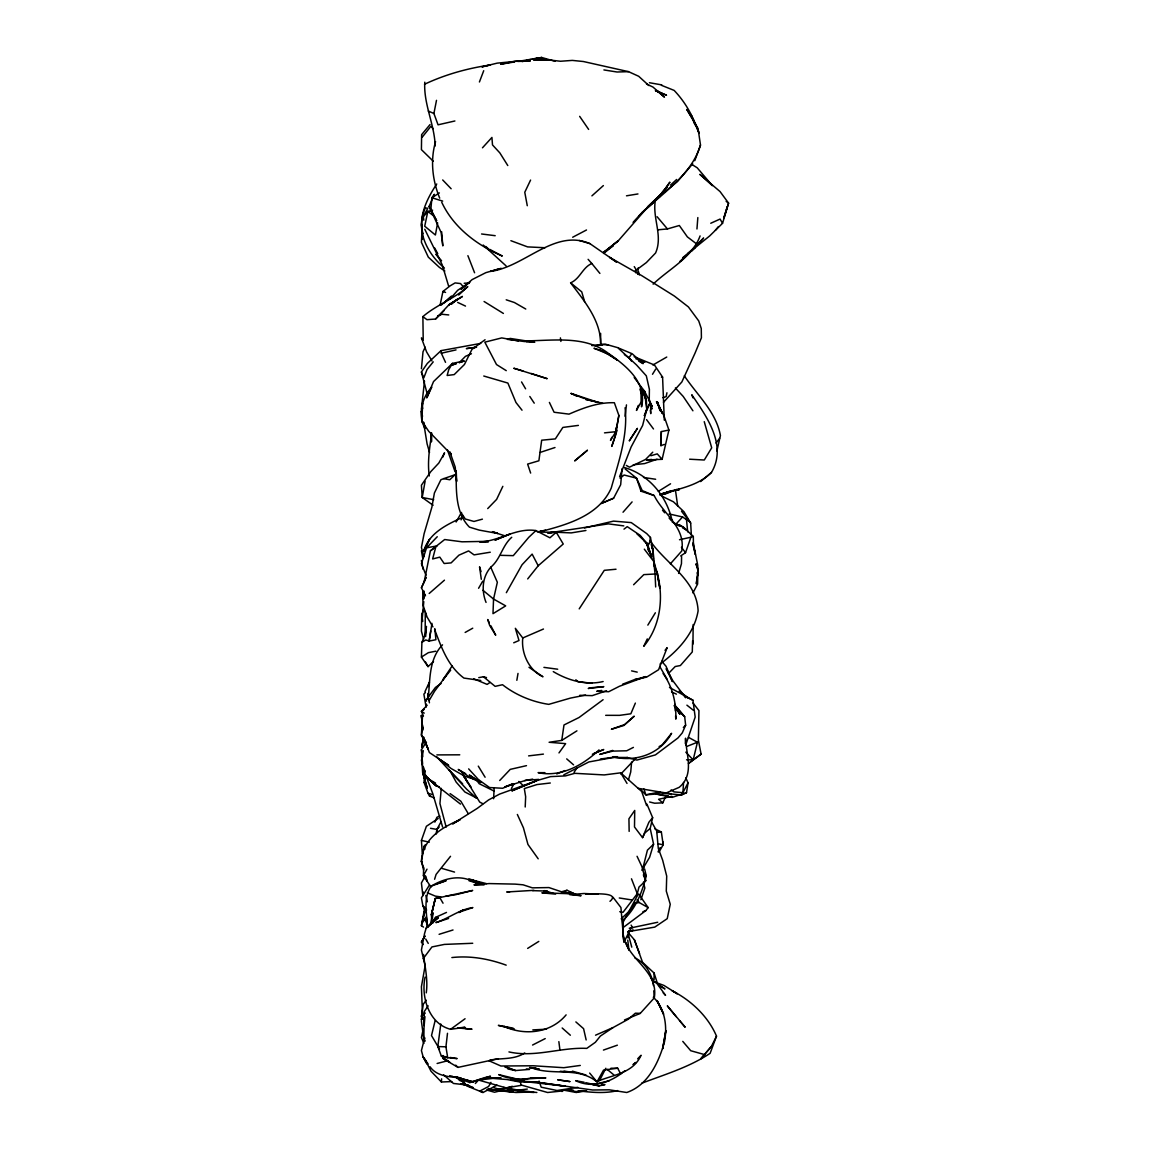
<?xml version="1.0" encoding="UTF-8"?>
<svg xmlns="http://www.w3.org/2000/svg" width="1150" height="1150" viewBox="0 0 1150 1150"><rect width="100%" height="100%" fill="white"/><g stroke="black" fill="none" stroke-linecap="round" stroke-linejoin="round"><path stroke-width="1.5" d="M458.692 295.033L467.791 286.566C454.394 298.77 436.641 304.75 422.884 316.609L423.214 340.256L421.418 337.899L426.592 351.914L431.926 360.913M430.79 441.557L430.804 433.004M693.177 624.536L692.933 644.158M428.246 698.05C430.158 679.837 428.763 658.979 442.52 644.834M642.261 962.076L654.106 973.044L654.077 979.915L651.029 978.061M431.423 441.658L431.451 436.713L431.494 441.485M428.231 698.424L428.274 693.234L427.857 698.567M649.232 401.422L649.391 389.332L646.314 375.834L636.496 364.938L617.723 347.659L605.202 344.109L594.636 345.503M657.383 402.054L660.057 410.564L657.383 402.054L662.242 413.296L656.477 401.652L663.909 415.682L668.912 430.043L661.336 431.595L660.919 445.668L664.369 444.403M681.591 556.471L681.461 563.744L678.601 573.404M424.005 608.537L421.719 614.387L421.418 631.091L423.574 639.184M421.576 755.679L422.625 772.053L427.297 788.383L422.625 772.053L424.954 780.217M426.262 992.867C428.102 979.757 424.968 967.064 423.502 954.457M696.124 564.176L697.892 568.905L697.604 584.042L692.933 592.911M425.845 616.803L425.931 613.309M692.602 640.651L692.286 651.935L680.369 665.548L675.208 666.526L668.394 673.569M660.919 445.668L661.336 431.595M433.507 661.523L428.059 666.641L421.418 657.081L421.906 642.304L425.213 634.814L426.406 626.391L425.644 636.568M431.006 887.067L423.401 875.711L423.66 868.164M424.465 780.721L424.868 770.356M655.385 200.129C652.136 218.054 663.219 235.736 655.572 253L646.372 262.559L635.102 270.94M526.269 340.846C553.524 340.644 585.034 335.412 608.206 353.223C625.859 365.585 647.306 382.289 641.556 406.812L641.355 390.339L641.398 401.479L636.453 410.421L638.308 405.389M440.795 1024.017L437.819 1046.557L441.341 1056.045L449.823 1062.356L443.354 1058.762L442.247 1055.858M525.205 806.998L525.651 796.734L524.314 788.555L536.992 784.559L550.304 783.006M685.328 743.633L685.558 738.199C686.148 754.903 694.672 774.424 679.219 787.319L666.123 792.997L637.747 788.253M493.623 798.732L494.169 787.764M635.835 272.823L636.022 269.474L634.254 266.627M422.496 716.119L421.418 734.678L428.102 749.024L423.775 737.854L429.381 752.56L448.716 765.368L440.622 759.963M430.057 124.545L421.633 134.636L421.418 149.644L433.234 161.187M431.322 436.238L431.537 432.831L430.991 441.528L431.322 436.238C429.353 449.276 427.426 462.875 429.266 475.971M425.256 611.541L425.184 636.381M424.077 591.114L423.545 599.179L424.781 594.449M683.56 782.46L682.884 792.709L681.605 794.995L656.808 792.58L645.854 794.837L639.86 788.699M451.806 1081.589L441.399 1081.992L441.614 1078.844M637.776 274.376L638.221 267.878M424.882 876.76L421.418 882.956L422.855 895.577L423.099 892.414M421.418 368.733L423.013 351.771L425.184 347.214M421.418 409.17L424.494 381.038M696.957 228.979L697.834 217.566M441.255 788.339L439.933 803.562L446.157 827.066M424.939 1016.629L424.177 1025.541L423.631 1017.506M622.092 468.668L620.669 484.725L613.611 498.209L601.306 503.556M432.457 917.959L432.918 912.697L430.445 924.356M430.819 209.832L429.137 206.368L436.684 220.728L430.819 209.832L431.897 197.757L434.341 194.307L429.137 206.368L441.14 232.516L442.808 245.884L441.643 231.739M423.789 601.622L421.993 621.618M422.28 1011.123L421.418 1020.223L422.496 1012.115M477.293 884.091C462.717 873.784 445.783 877.464 431.207 886.133C422.798 898.021 427.067 913.675 427.397 927.259M431.969 623.329L429.166 641.067L425.744 639.946L421.906 642.304M422.855 895.577L423.229 892.184M425.083 977.069C420.828 996.935 428.907 1023.845 450.599 1029.293L465.046 1027.324L457.657 1027.942L472.018 1029.207L465.146 1028.503M450.124 1057.454L457.139 1058.589L447.695 1057.741L445.941 1046.816L447.494 1033.304M697.144 577.056L696.354 583.769L697.921 570.342L696.038 563.96M697.533 573.692L697.921 570.342M435.189 146.007C434.484 124.171 423.502 104.147 424.781 82.196M486.048 602.413C481.347 590.712 482.209 576.941 490.748 567.223C500.667 559.001 502.191 545.574 511.736 537.28M625.039 416.257L626.462 404.886M422.683 233.651C418.399 215.855 427.139 198.476 436.756 183.986M530.639 473.067L527.62 464.097L538.876 460.776L541.679 440.206L555.349 438.897L562.853 427.426L578.393 425.399M422.539 727.49L421.418 735.526L426.449 742.627M423.617 736.92L421.921 747.356L423.071 739.321M558.986 752.919L565.642 743.648L549.111 742.268L561.761 740.399L563.989 724.974L579.011 717.528L603.103 699.703M424.81 907.278L421.418 925.707L423.502 927.101M430.732 630.976L429.166 641.067L435.922 639.716L434.815 628.576M421.921 747.356L423.071 739.881M681.605 794.995L686.507 792.695L688.059 782.805L685.788 777.917M436.137 834.081L436.885 829.423L441.126 821.646M627.929 937.839L628.418 934.677L631.767 947.154M584.444 527.951L613.525 521.122L631.264 522.603L646.702 533.586L650.44 537.424L649.376 543.849L646.429 542.973M516.839 680.297L518.018 673.426M549.398 402.414L554.084 412.246L569.02 414.129C583.366 407.891 598.46 402.184 614.359 402.744L618.872 415.394L615.351 435.922L611.771 446.401L617.104 430.244M423.689 870.061L421.418 861.566L424.091 846.299L425.5 844.56M425.098 481.304L422.223 497.49L433.09 505.253M424.393 878.658L424.968 875.495M437.632 222.827L435.404 235.002L424.724 226.219L427.814 211.428L432.616 210.119M423.257 1028.977L421.418 1037.587L423.948 1043.409M435.562 141.623C430.114 160.31 432.443 180.306 439.702 198.159M611.944 437.216L610.492 440.407L615.854 431.71L618.872 415.394M434.096 797.856L429.511 796.059L428.001 793.27L424.034 782.417L425.04 777.227M454.897 120.98L438.049 124.818L433.909 113.491L436.497 100.337M423.315 750.691L421.418 760.38L424.882 775.344L436.094 785.752L439.214 786.873M425.486 595.815L421.418 587.794L424.091 582.303L430.402 550.836L444.662 539.537L462.041 541.808L487.945 541.334M440.191 304.664L442.923 291.496L450.182 285.804L455.113 282.914L460.546 283.561L463.507 286.982M666.942 392.768L666.137 396.649L662.889 397.684M424.997 966.46L421.418 986.671L422.395 1012.086M421.418 925.707L424.939 909.808L422.567 922.487L426.291 916.852L427.584 926.986M651.662 459.439L646.415 460L662.127 459.324L668.912 430.043M641.988 870.104L649.621 857.268L653.574 844.201L650.21 828.431L652.654 817.679L646.918 804.08M457.973 894.182L472.679 890.445L435.275 898.538L431.394 914.811L431.868 921.538M692.99 702.995L698.941 710.585L698.366 740.097L701.098 754.127L688.433 763.571L693.177 759.877L697.432 742.239L688.404 737.308M435.131 1020.625L431.509 1035.575L439.516 1049.145M643.195 866.942L647.421 850.166L653.574 844.201M637.991 382.792L644.359 390.885L650.282 402.442L646.774 409.141L642.62 425.486L631.12 446.991L619.577 476.747M619.764 911.691L623.07 912.252L637.287 893.694L638.997 887.053L645.754 880.742L641.844 866.482L637.057 856.29M423.789 868.034L421.418 861.523C422.266 839.155 441.701 827.439 460.086 819.734L452.597 823.917L477.279 808.364L488.621 799.911L499.618 794.089L536.619 780.735L511.808 790.884L536.662 780.663L550.519 776.624L565.455 775.905L574.799 773.318L604.181 774.928L620.712 772.829L641.686 791.488L646.616 805.589M682.683 257.715L709.679 235.937L722.545 223.301L728.582 203.147L720.058 191.576L699.89 174.354L712.353 185.667L697.202 167.785L691.711 164.349M716.881 450.944L720.432 435.562C716.148 411.829 697.173 395.111 684.308 375.791M628.489 779.786L630.717 771.995L631.609 762.119M456.133 521.999L461.509 512.397M426.147 928.136L438.207 917.772L426.147 928.136L424.566 933.512L421.418 950.015L425.026 965.339M435.275 898.538L431.394 914.811L435.275 898.538L439.875 897.762L443.037 903.21M428.088 686.622L429.424 682.166L424.954 691.624M444.418 268.065C427.067 253.561 415.092 230.23 425.313 207.934L427.829 208.251L422.783 217.451L427.814 211.428L434.341 216.387M727.202 206.756L723.911 217.752L728.582 203.147L726.153 201.336M644.604 868.926L646.271 875.998C642.102 891.796 636.166 908.141 623.832 919.454M434.599 879.261L436.08 874.431L450.527 856.304M437.259 536.734L426.549 547.803L421.418 563.687L426.032 575.288M461.078 519.901L462.501 515.689M640.881 899.746L644.848 888.087L643.468 882.036M680.685 555.939L685.544 552.69L690.891 537.223L693.321 536.475L693.436 545.028L695.362 554.458L692.774 544.008M422.596 1012.776L421.418 1016.14L422.467 1019.288M422.28 853.501L421.418 840.406L426.391 826.289L438.193 818.498M685.745 744.941L695.175 717.068L692.933 700.192L669.487 687.456M695.793 125.753L692.76 118.206L699.171 133.414L695.161 123.079L686.809 109.466L698.05 128.498L700.494 145.044C690.216 179.17 655.327 196.607 633.089 222.381M694.773 160.713L700.494 145.044M653.128 284.151C669.084 268.841 692.171 257.586 700.077 235.923M653.315 981.496L663.981 985.449L677.249 993.787L672.089 990.739C691.078 1000.299 708.256 1016.586 716.508 1036.15L710.111 1053.314C689.281 1067.2 664.93 1074.445 641.686 1083.242M644.331 415.581L646.774 409.141L646.386 400.531L644.359 390.885L646.774 409.141M479.421 81.981L483.719 70.711M424.666 428.016L421.935 421.604L421.418 411.298L422.711 408.034M629.151 831.378L628.935 818.786L634.728 810.434L634.498 826.979L642.562 837.66L648.887 822.25L652.654 817.679M424.091 582.303L426.075 577.473M442.692 457.283L444.547 452.841L438.811 463.062L430.747 471.673L421.418 485.214L422.223 497.49L433.665 499.675M635.361 703.096L630.847 713.791L619.534 715.357L605.691 715.329M434.844 822.135L436.928 817.247L439.803 816.126M660.603 494.342C678.141 488.793 698.136 486.019 711.476 472.434C727.361 445.553 706.891 416.861 691.783 394.752L692.947 397.814M421.418 587.794L426.075 577.199M674.762 704.979L684.681 716.766L685.644 725.219L682.266 732.909L677.982 737.941L655.457 754.889L636.899 760.078L626.966 757.491M644.446 415.552L650.282 402.442M642.404 870.435L643.871 867.172M615.581 429.252L617.033 426.061M649.621 801.981L654.623 803.217L662.774 802.858L665.447 797.022M530.581 180.076L524.774 192.266L527.275 205.721M502.838 486.335L496.628 499.387L487.715 508.588M647.277 638.911L643.756 646.3C660.689 625.959 664.01 597.023 656.952 572.096L659.841 588.153L656.952 572.096M642.562 837.66L644.891 832.931L650.21 828.431M658.044 851.848L660.158 847.564M637.948 894.671L622.84 922.674M625.011 940.139L631.192 927.662M711.361 1046.514L700.81 1058.791L711.361 1046.514L716.508 1036.15M423.861 550.505L429.539 539.336L423.631 551.482C428.533 533.643 445.654 525.148 461.136 518.018M634.857 902.175L631.264 909.247L621.201 918.821M536.159 1068.307L529.575 1067.531L539.264 1069.155L531.084 1067.602C552.561 1076.285 577.702 1066.05 596.994 1081.877L599.596 1080.468L605.834 1068.264M688.059 782.805L682.884 792.709L674.001 791.89L671.14 789.906M432.573 923.321L435.764 917.283L446.488 912.424M423.401 875.711L426.995 869.156M585.594 894.125C588.57 894.211 621.805 891.423 609.974 901.312M511.376 788.469L513.964 783.883M423.2 944.581L421.418 942.066L424.896 935.942M490.949 1082.366L488.606 1086.477L479.809 1091.091L483 1092.5L497.016 1085.169M659.022 852.092L663.176 844.776L662.975 841.857M478.587 588.268L482.727 581.181M429.065 700.637L434.542 691.294L446.43 675.309M506.345 592.681L522.057 564.751L532.134 554.099L538.2 565.757L527.692 578.924M459.497 362.595L464.269 361.014L452.496 363.357L448.759 369.596L447.134 375.489L454.221 374.584L464.442 364.493L471.946 349.399L485.056 339.739M421.418 942.066L424.939 936.229M647.838 625.126L655.356 612.792M652.496 374.282L655.716 369.078M422.596 763.873L421.418 749.757L425.874 742.771M574.037 772.369L576.898 767.999M428.102 1005.819L424.307 1011.526L423.775 1041.526L424.709 1037.746L421.418 1050.582L423.157 1056.951L426.866 1063.908M452.108 666.008L442.707 680.096L450.671 670.177M422.884 316.609L426.966 319.686L435.577 319.024L448.96 304.779L458.232 298.669L451.576 304.132M629.539 356.931L631.321 354.286M427.699 395.758L421.418 371.996L427.297 363.457L441.039 350.635L480.757 343.39M579.212 608.853L604.296 570.328L616.012 569.236M429.453 885.04L421.418 897.805L422.869 905.697L425.96 912.784M716.048 443.095L719.613 438.236M426.521 701.155L425.845 700.379L435.448 687.441L441.025 683.56M423.214 958.64L431.94 946.939L444.403 944.409L472.722 943.273M426.305 1000.184L423.301 1004.18L421.418 1016.542L425.241 1013.064M623.746 927.101L645.797 910.628L648.154 907.623L638.652 893.981M665.045 650.339L667.144 647.666L658.576 669.731L646.645 677.106L634.915 679.722M692.702 163.803L677.436 181.556L664.729 191.763M422.179 137.195L430.905 126.313L433.033 128.656M663.492 402.342L681.849 381.973L695.046 353.122L701.414 337.798L701.27 328.526L698.726 320.936L688.419 306.949L674.389 296.067L641.801 275.669L609.644 257.37L616.544 262.071L589.878 243.613L579.284 240.479M433.234 361.862L427.024 369.567L423.789 377.919L421.418 371.996M715.429 230.244L718.419 226.579M427.843 926.871L435.764 917.283M635.893 758.166L620.856 774.022M449.966 299.158L457.628 290.346L469.861 282.138L461.092 289.268L472.147 279.594L485.875 272.651L499.445 268.784M623.027 512.224L632.098 501.903M657.398 197.771L655.141 200.316L664.053 191.374L647.45 206.842M661.897 192.711L667.417 186.53L659.956 196.262L645.438 209.717L618.413 240.623L604.325 252.526M622.854 930.824C623.746 958.913 659.108 968.803 654.293 997.884L640.262 1013.38L624.493 1019.978M482.482 147.804L491.927 137.439L492.502 144.929L499.848 152.907L507.783 165.542M475.367 1083.501L478.817 1079.749M676.703 523.322L682.554 516.968L689.54 521.626M427.182 705.194L421.418 711.347L423.444 716.062M643.023 211.614L638.509 216.373L645.15 209.444M499.704 780.505L510.269 769.364L526.484 765.656M637.646 1058.848L641.053 1055.269C633.449 1072.533 615.063 1074.517 599.596 1080.468M425.385 692.53L423.876 694.097L425.974 706.546M444.461 580.161L429.166 593.486M437.014 832.729L436.885 829.423L439.171 827.08M652.769 452.18L645.567 459.468L629.452 467.173L626.333 465.434M459.468 362.394L465.491 356.327L471.428 353.74M633.607 584.746L643.813 574.626L655.069 574.008L655.673 586.96M435.577 319.024L443.886 310.831M691.524 251.232L703.628 237.993L680.009 261.539L695.333 247.279L687.743 253.546M683.344 727.476L685.644 725.219M652.064 203.449L663.694 192.064L656.075 199.266L661.02 194.968M455.975 473.814L449.765 479.766L443.699 478.644L440.896 479.751L434.398 493.019L431.897 507.121L424.106 533.715L421.418 547.414L423.818 556.773M670.393 563.831L681.734 551.023C685.889 527.347 663.521 514.352 654.163 495.549L642.203 490.576L636.539 478.17L625.154 468.956M585.925 530.495L571.219 532.896L556.255 532.263L549.93 537.798L535.914 530.567L528.741 537.366L513.288 555.651L500.379 555.321M444.432 302.766L451.548 296.139L441.025 305.268M641.714 212.966L649.477 205.836M670.45 185.15L676.631 179.486M452.496 363.357L433.536 381.57L426.722 397.914L431.768 387.147C422.97 396.434 419.808 409.026 422.007 421.475L428.806 431.408L451.303 454.537L449.909 451.979L455.199 467.073L456.651 481.419L456.219 470.767C456.219 489.785 455.113 512.699 469.444 527.146L479.205 530.107L497.706 533.471L492.703 531.645M591.919 195.859L603.376 185.581M566.116 1014.875C550.85 1033.203 524.874 1035.92 503.916 1026.404L514.481 1029.336L498.367 1025.383L513.13 1028.143M598.992 749.915C583.107 765.224 560.711 777.558 538.085 772.642L544.899 772.671M700.609 481.577L711.476 472.434M660.043 664.082C677.982 650.857 694.154 633.679 698.107 610.88C696.727 580.017 666.181 564.118 650.21 540.917M425.845 700.379L428.548 698.151L429.439 702.822M465.06 1018.742L450.599 1029.293M633.42 1064.426L635.849 1062.442L633.089 1064.541M562.019 1091.523L564.233 1089.726M620.094 478.213L624.091 475.022L636.539 478.17L641.01 491.208L654.163 495.549M538.2 565.757L563.241 544.008L556.255 532.263L541.147 532.119M623.99 529.144L627.239 526.643L640.148 535.339L647.694 544.453L651.504 556.916L646.171 542.599L636.712 533.614M624.795 1070.808C611.067 1082.251 592.926 1088.863 575.661 1080.698L584.114 1082.236M686.55 759.791L693.177 759.877L701.098 754.127M430.402 550.836L435.807 546.926L432.63 558.957L439.789 557.132L444.144 563.514L451.116 562.896L458.922 555.177L468.596 550.922L474.073 554.875L490.274 552.216M608.436 344.942L600.645 344.411C601.048 320.663 584.286 300.984 570.616 282.842C580.074 278.817 582.59 267.332 591.833 263.537L599.898 273.412M424.249 709.32L421.418 711.347L424.221 713.129M564.276 892.184L566.993 890.258L576.251 894.686L571.32 893.737M489.929 682.482L487.14 684.408L473.685 678.759M640.262 1013.38L635.404 1013.193L628.346 1019.188L612.979 1027.611L600.386 1036.049L595.355 1042.288L586.788 1048.383C560.51 1047.161 535.124 1057.799 508.947 1051.919M666.756 357.046L652.913 364.996M439.357 192.927L431.897 197.757L442.692 201.106M607.329 249.536L618.413 240.623L603.98 252.008M421.418 657.081L428.375 652.654L435.85 651.188M561.761 740.399L576.926 730.854M527.649 948.405L538.804 941.404M658.332 491.381L670.551 483.791M458.965 912.583L463.364 909.909L459.353 912.108L472.866 907.566C459.238 909.492 448.701 918.491 435.908 922.587L448.586 918.462M465.146 632.442L472.751 628.188M659.122 746.594L662.17 744.913L671.6 733.298C660.028 754.069 636.065 762.191 613.539 757.002M603.606 253.446L613.151 245.769L603.764 251.922M641.01 491.208L642.203 490.576M572.671 237.245L586.5 229.986M633.406 747.385L626.721 750.777L612.763 751.122L599.783 754.371L612.706 750.418M532.565 1045.034L545.215 1038.594M563.831 774.812L588.886 761.947L617.521 756.7L613.094 756.714M595.556 1035.187L612.979 1027.611M528.986 667.288L542.973 676.775C528.856 670.263 521.065 653.099 522.761 637.977L543.476 629.021M424.537 84.252C445.237 74.506 467.777 68.224 490.432 64.975L481.922 66.873L497.131 63.149L522.316 60.706L541.736 57.5L555.004 61.281M669.674 491.424L662.961 494.399L669.357 491.496L662.4 493.58M710.758 223.258L720.072 219.061L722.545 223.301M513.719 642.793L518.995 640.521L515.344 628.303L522.761 637.977M602.154 503.024L613.611 498.209M660.071 495.334L669.257 491.452M592.365 754.227L603.736 749.512L593.975 753.451M556.729 773.936L564.966 770.586M665.908 493.767L676.947 489.325M524.759 1052.969C514.05 1059.969 501.788 1057.799 489.9 1060.142M686.723 746.479L697.432 742.239M437.661 315.963L442.017 314.266L448.73 314.942M642.879 911.763L645.797 910.628M622.581 684.221L635.26 679.334M662.961 494.399L673.038 490.604L660.316 494.342M431.207 886.133L446.099 880.727L437.115 883.674M603.434 1050.079L617.363 1045.178M657.096 459.224L644.676 463.565L633.247 464.787M456.076 363.644L451.562 365.226L456.334 363.644M459.08 362.595L463.594 361.028M443.699 478.644L456.047 474.389M606.51 690.791L592.192 695.649L579.787 695.304M540.026 452.453L554.99 447.522M454.207 1076.774L469.775 1082.553L482.77 1078.269M643.899 788.914L645.854 794.837L656.046 794.032L672.161 797.367L686.507 792.695M617.607 1090.588C604.828 1093.736 591.172 1092.399 578.191 1090.804M439.099 934.318L453.028 929.976M540.284 531.645C567.223 524.659 598.934 515.746 611.254 488.046C618.527 461.984 628.188 435.232 625.082 407.747M584.646 1090.976L576.294 1092.5L562.609 1089.941M501.141 268.295L490.561 271.4C524.759 266.973 554.501 228.39 589.878 243.613M650.857 455.731L657.254 453.876L662.127 459.324M657.829 229.827L667.446 228.936L679.334 225.501L687.384 236.914L697.001 244.202M492.904 1087.483L500.782 1089.611L512.354 1086.304M566.993 890.258L561.444 891.825L568.028 893.09M634.8 679.65L645.739 676.617L619.419 686.291L608.681 691.725L596.764 691.279L601.694 690.446M482.411 519.153L473.973 521.453L465.304 519.009L461.179 512.742M629.28 928.237L657.714 922.257M522.244 61.611L530.553 59.469M437.115 1063.477L448.026 1060.659M498.424 1058.69L458.002 1067.387L443.354 1058.762L442.98 1055.513M429.511 796.059L430.646 795.771M484.394 1077.737L500.739 1077.823L484.394 1077.737L490.489 1076.242L469.775 1082.553M501.371 1090.588L494.529 1092.241L486.565 1089.999M660.574 494.644L665.088 493.58L660.014 494.313M609.184 1080.842L592.667 1084.737L599.179 1085.873L604.972 1084.622L601.522 1084.407M628.547 931.327L633.377 930.221L628.274 931.356M441.039 350.635L441.327 353.208L456.033 349.902M500.782 1089.611L502.78 1089.165L496.857 1088.964M679.521 539.738L690.891 537.223M533.643 59.211L541.736 57.5L532.22 59.038M532.723 779.111L524.702 780.591M633.938 903.613L639.141 902.52L648.154 907.623M537.337 531.918L545.503 530.222M540.371 531.3L543.548 530.639M585.551 695.074L570.429 698.107L548.751 704.361C532.119 701.831 515.775 695.089 502.521 684.724L495.132 686.363L483.46 676.775L478.774 677.637M548.392 532.953L608.393 523.868L623.789 525.895M530.912 1078.068L545.862 1077.924C529.733 1078.053 514.165 1081.762 498.712 1074.617L520.49 1079.893L532.781 1077.708M426.549 547.803L437.129 545.934M628.446 931.572L654.753 927.116L667.23 918.663L670.249 904.259L666.281 891.077L666.712 876.113L662.659 860.214L658.303 848.413L656.707 830.932L652.122 822.94M521.122 1085.356L506.115 1087.886L478.271 1080.008M577.774 1087.339L557.017 1090.502L541.19 1087.196L539.062 1081.072M514.294 61.999L500.638 64.228L514.984 61.295L530.236 61.036L517.701 61.439M626.491 195.816L637.962 193.947M547.587 533.054L552.388 532.277M553.279 671.614C568.057 680.398 586.04 685.673 603.132 681.533M445.912 896.181L456.349 894.599M476.373 347.199L466.354 348.608L476.546 347.271M580.276 1065.446L563.802 1067.703L533.384 1065.777L500.897 1066.007L488.764 1060.659M600.329 759.029L612.303 757.419L627.684 757.505M620.712 1073.928L617.679 1068.221L603.577 1070.061L596.994 1081.877L589.648 1073.065M527.289 1089.064L518.463 1090.128L503.556 1087.469M528.612 755.881L543.418 754.113M479.507 1079.965L492.89 1078.398L507.136 1079.548L519.053 1081.834L535.512 1082.006L592.595 1089.999L609.241 1089.826L626.764 1092.5C648.298 1085.054 658.763 1062.255 664.513 1041.771C667.402 1026.461 665.088 1008.306 653.286 997.237M671.844 490.734L678.773 490.001L678.529 488.692M427.34 892.759L435.332 896.123L440.766 896.899M561.545 1091.048L547.587 1092.5L521.008 1084.967L520.389 1081.834M604.512 432.86L615.854 431.71M656.736 832.428L661.351 831.953L663.176 844.776L657.958 843.755M548.593 533.025L556.255 532.263M656.808 792.58L660.344 792.249M532.852 1091.954L516.005 1092.5L490.374 1089.74M464.198 283.245L469.372 282.943M675.223 490.202L678.773 490.001M533.931 890.33L506.747 891.983L509.579 892.055M532.824 1029.897L546.509 1029.207M451.878 957.562C470.35 955.506 488.822 958.827 506.187 965.152M591.804 345.575L602.356 345.23M648.887 85.56L638.681 76.274L628.518 71.659L617.047 72.004L603.908 69.934M459.756 754.817L436.871 754.903M535.914 530.567C516.005 527.562 499.258 541.19 479.823 542.009L488.261 542.009M610.909 1068.249L617.679 1068.221M532.551 890.646L547.199 891.077L543.95 890.991M480.786 680.484L463.91 678.069C447.796 666.08 441.485 647.421 434.614 629.496M661.394 377.114L662.587 377.128L664.298 420.152M466.684 1084.967L453.459 1083.458L443.613 1074.833M538.703 779.384L525.737 780.347L504.735 786.959L513.188 783.667L502.651 788.268L489.584 787.549L478.501 779.657L468.654 768.876M512.972 1091.408L501.256 1090.387M511.721 1091.853L491.812 1089.582M437.819 1046.557L445.941 1046.816M515.574 1079.864L510.586 1079.706L517.989 1080.943L523.897 1080.138L520.576 1080.037M526.111 341.924L534.764 342.24L510.212 338.431L507.466 339.365L524.846 341.593M598.388 894.139L583.999 893.507L569.796 894.686L581.095 895.692L566.835 893.622L541.894 892.831L555.608 894.125L544.453 890.603L548.837 892.731M545.043 247.739L527.577 246.891L510.887 240.695M689.641 459.209L704.289 460.014L711.706 447.824L704.246 421.662M534.161 1092.5L521.928 1091.767L507.826 1089.05M488.017 1088.676L491.251 1088.878M560.28 1071.268L572.341 1072.188L563.989 1071.168M512.886 1091.695L488.419 1089.481M536.849 1092.5L503.269 1088.576M583.481 1090.761L586.917 1091.149L575.819 1091.551L567.194 1089.697M592.207 683.287L577.904 681.648L575.834 679.794M526.269 1069.011L529.518 1069.399L515.444 1070.549L507.869 1068.925M424.034 782.417L425.126 782.546M481.577 233.982L495.19 235.693M507.854 1090.89L512.929 1091.537M543.921 667.374L557.692 669.214M656.046 794.032L668.279 795.829M569.667 1089.568L573.074 1090.071M643.497 477.451L655.644 479.262M665.059 792.939L671.356 793.874M619.275 897.977L631.939 899.961M705.108 1054.751L690.733 1050.726L682.769 1041.383M446.617 1056.893L441.341 1056.045L447.695 1057.741M455.889 1077.076L473.757 1082.035L456.55 1077.205L460.92 1077.938C450.239 1076.817 436.784 1076.601 430.057 1066.769M649.434 82.728L661.782 84.899M430.503 828.302L436.885 829.423M518.42 340.903L501.731 337.913L484.826 342.154L496.512 364.55L506.259 370.659M505.339 535.972L492.401 531.817M628.518 71.659L583.409 61.525L572.312 60.404L560.496 61.252L545.56 59.556L533.528 59.901L548.694 60.087L537.381 57.874L546.926 60.303M470.911 1086.578L461.783 1083.616M483.762 376.021L507.883 383.065L515.962 402.486L522.014 410.191M631.58 670.881L637.215 672.132M421.418 840.406L429.309 842.174M669.099 513.935L682.554 516.968M602.816 403.262L585.508 399.338L598.216 402.414L571.09 393.429L576.811 396.204M585.796 1082.653L599.179 1085.873M449.707 1075.652L452.712 1076.4M463.393 1084.019L468.223 1085.241M486.479 883.646L472.147 879.994L482.727 883.775L468.941 878.773M462.961 1083.918L468.639 1085.413M483.46 676.775L486.507 677.58M469.056 880.799L484.035 884.925L473.944 884.853L489.109 883.574L515.186 884.12L523.063 884.81L532.349 887.843L548.952 887.57L564.851 892.917L571.478 892.558L576.251 894.686M428.001 793.27L432.084 794.42M572.413 1071.153L585.997 1075.02M441.614 868.322L454.552 872.088M522.962 370.961L513.777 368.244L547.17 378.666L531.142 373.463M479.349 780.606L465.161 776.437L451.145 768.545L439.286 759.072M654.911 828.891L661.351 831.953M421.418 861.566L422.323 861.853M506.216 299.805L514.409 302.522L525.766 309.034M504.908 1067.056L515.444 1070.549L506.259 1066.884M442.923 291.496L445.567 292.431M638.207 359.763L644.906 362.221L635.849 358.728M464.629 1082.279L459.612 1080.454L456.147 1076.932M571.09 393.429L584.114 398.461M460.704 1083.631L473.383 1087.727L462.904 1084.076M661.423 85.301L674.144 90.404C683.833 100.596 691.624 113.059 695.937 126.428M624.464 467.561C649.506 474.777 667.532 497.116 672.419 522.316M483 1092.5L467.906 1086.391L459.166 1078.599M634.168 356.73L654.451 364.996L662.587 377.128M655.371 90.663L666.526 95.249L656.075 90.735M618.585 348.062L632.184 353.754L643.152 363.659L638.71 361.158M428.289 111.047L433.909 113.491M684.566 696.296L692.933 700.192M671.557 691.869L676.416 694.14M457.686 302.407L465.506 306.087M646.487 83.979L652.97 87.055L664.441 97.103L656.722 90.548L662.688 94.013L655.931 90.749M661.365 495.909L673.454 501.817L684.006 511.779L690.676 523.077L691.351 535.268M493.997 791.027L479.176 783.696L477.178 780.922M476.963 798.215L464.887 791.991L456.176 782.115L450.024 770.802M489.641 249.349L502.291 256.048C477.149 245.237 453.56 227.628 441.744 202.285M482.827 803.735L479.708 802.068L463.134 775.158L471.299 787.477M503.384 313.433L484.078 301.501M679.449 526.096L673.296 522.704L683.172 526.916L693.321 536.475M682.525 527.793L687.125 530.351L679.276 524.587M634.829 957.864C645.423 962.751 652.093 974.294 653.444 985.55M465.721 773.706L458.232 769.436L470.379 777.688L480.93 782.647L469.329 775.028L478.587 781.281M435.591 783.121L428.26 778.852L460.503 804.109M658.993 985.421L664.93 988.928L652.711 980.504M444.834 271.012L439.372 267.361L428.317 257.14L421.418 242.334L422.136 226.708L422.438 239.272L421.576 224.969M450.11 793.615L460.863 801.234L468.151 813.496M624.378 354.559L629.726 358.455L631.594 361.258M679.147 691.136L688.649 698.194M686.909 705.166L693.364 710.254M570.616 282.842L581.727 291.841L584.617 301.631M482.942 590.281L493.551 599.049L505.684 605.878L492.991 613.683L493.551 599.049L497.346 582.259L490.748 567.223M607.157 1069.371L613.798 1074.862M662.774 802.858L658.619 799.293L671.773 796.332L672.161 797.367M566.706 758.885L573.562 764.836M575.863 1021.919L583.582 1028.675L586.155 1039.959M562.178 1027.985L570.357 1035.23M485.774 246.474L488.06 248.515M506.144 265.952L483.201 245.036M476.172 797.942L466.541 789.072L436.626 756.7M518.808 781.439L523.293 785.694M455.716 1065.159L458.002 1067.387M644.029 540.831L647.694 544.453M448.658 769.551L462.631 783.797M441.399 1081.992L431.034 1071.268L424.824 1059.064M442.692 179.961L451.145 188.758M663.191 992.867L665.548 995.325L657.354 984.113M685.817 752.158L693.177 759.877M674.619 705.568L684.681 716.766L674.633 705.654L679.952 714.337L674.116 705.654M675.395 387.967L683.201 396.448L692.918 410.794M588.11 259.325L591.833 263.537M627.727 932.089L634.383 939.78L642.462 962.061M422.869 905.697L426.65 910.081M441.557 260.762L435.951 254.265L439.372 258.276M661.796 661.351L666.037 666.267L672.462 681.605L666.195 668.639L672.865 680.757L685.616 697.762M679.506 1020.582L685.17 1027.223L667.316 1005.862L676.099 1016.614M657.096 216.717L667.446 228.936M662.529 510.241L664.714 512.814M669.084 517.989L671.269 520.562M681.49 511.204L690.676 523.077M612.921 897.144L620.928 907.537L623.904 942.181L622.682 932.492M644.316 549.168L653.746 561.459L657.541 573.836L653.631 564.521M681.418 547.256L685.544 552.69M646.544 419.635L653.502 428.964M644.316 873.367L646.271 875.998M634.196 377.502L637.129 381.484M637.114 899.717L639.141 902.52M538.2 858.806L527.951 844.459L523.437 827.842L517.356 814.459M428.088 1063.951L423.157 1056.951L426.319 1062.701M579.658 116.351L588.628 129.404M529.805 396.463L534.232 403.161M663.09 673.526C672.563 686.679 676.444 703.067 675.783 719.124L675.596 715.846M478.285 766.13L485.099 777.227M647.809 549.369L651.274 555.191L646.171 542.599M620.712 772.829L627.009 783.409M432.946 626.894L427.096 617.033L423.027 605.274L422.726 591.517M463.292 775.1L467.403 782L462.228 772.699M521.554 381.944L525.593 388.815M659.726 666.454L667 679.018M425.73 939.004L428.246 943.388M650.497 403.463L652.208 406.496L650.584 403.406M425.486 662.041L428.059 666.641M425.213 1041.038L423.689 1038.249L421.418 1021.243M631.134 925.103L632.644 927.878M434.671 247.983L437.776 253.748M489.296 622.682L487.701 619.548L489.656 625.399L495.722 635.231L490.906 625.816M424.781 229.238L442.276 264.974L448.629 286.134M424.868 919.339L428.346 926.541M441.327 353.208L445.524 362.336M425.96 878.571L427.11 881.159L425.816 876.286M640.607 386.716L646.386 400.531L643.425 392.567M650.152 404.556L651.964 408.997L648.974 398.403M651.202 544.626L652.913 549.714L654.666 566.418M643.367 874.863L645.754 880.742M625.902 942.526L628.978 950.36L627.756 940.111M694.6 123.769L690.934 114.411L694.844 123.984M467.892 255.674L474.576 272.766M631.479 878.801L637.287 893.694M651.662 546.494L652.913 549.714L650.44 537.424M634.383 939.78L639.558 953.58M427.369 901.787L425.831 895.476M455.041 471.615L447.379 449.736M639.889 389.088L642.031 395.327M442.592 826.994L432.788 793.644L425.759 775.215M654.106 973.044L657.326 983.106M481.059 571.665L479.55 566.806L481.304 579.284M429.539 452.41L427.096 443.886L423.502 421.964M422.668 728.539L421.418 715.386L422.826 729.934M423.502 767.122L424.853 771.966M424.091 846.299L424.868 849.217M421.418 411.298L422.524 416.314M423.991 423.013L425.083 428.03M638.595 271.803L639.285 274.936M421.906 726.699L422.625 730.106M421.418 749.757L422.798 756.729M697.36 572.326L698.007 575.633L697.719 565.153L693.177 542.527M421.418 560.424L422.999 569.149M421.418 550.692L422.783 558.541M423.171 216.186L423.832 220.196M675.625 491.338L677.695 506.029M421.719 614.387L422.726 621.374M560.409 337.87L560.884 341.435M558.857 1041.641L559.892 1049.706M421.446 223.79L422.697 233.795M650.354 410.248L650.742 413.641L650.641 402.831M422.582 728.281L421.418 715.386M653.746 561.459L655.069 574.008M686.421 518.909L687.7 531.832M652.481 547.788L653.372 558.914M425.773 703.671L426.032 707.164M653.804 990.84L654.293 997.884M674.964 704.375L675.323 710.93M622.538 918.217L622.984 931.313L622.739 921.998M600.616 333.371L600.645 344.411M422.481 402.989L422.007 421.475L422.481 402.989M665.836 1030.716L662.659 1048.714L665.836 1030.716M637.373 428.461L629.366 440.723L637.373 428.461M669.774 182.333L659.956 196.262L646.271 208.667L659.956 196.262L669.774 182.333M663.823 190.799L652.898 203.047L663.823 190.799M634.067 716.321L623.803 725.506L611.383 729.258L624.781 724.486L634.067 716.321M587.363 450.326L574.842 460.776L587.363 450.326M462.357 296.499L448.96 304.779L462.357 296.499M502.723 536.992L494.931 540.155L509.853 534.146L502.723 536.992M591.876 687.686L588.254 688.462L603.822 686.651L591.876 687.686M535.512 1082.006L522.143 1081.259L565.398 1086.204L535.512 1082.006M569.811 1081.561L557.908 1079.85L569.811 1081.561M600.156 350.118L594.004 348.277L609.385 354.559L617.449 360.18L603.161 351.282L609.385 354.559L600.156 350.118M436.094 785.752L424.882 775.344L436.094 785.752M657.498 1001.291L656.938 1000.514L663.593 1014.113L657.498 1001.291"/></g></svg>
